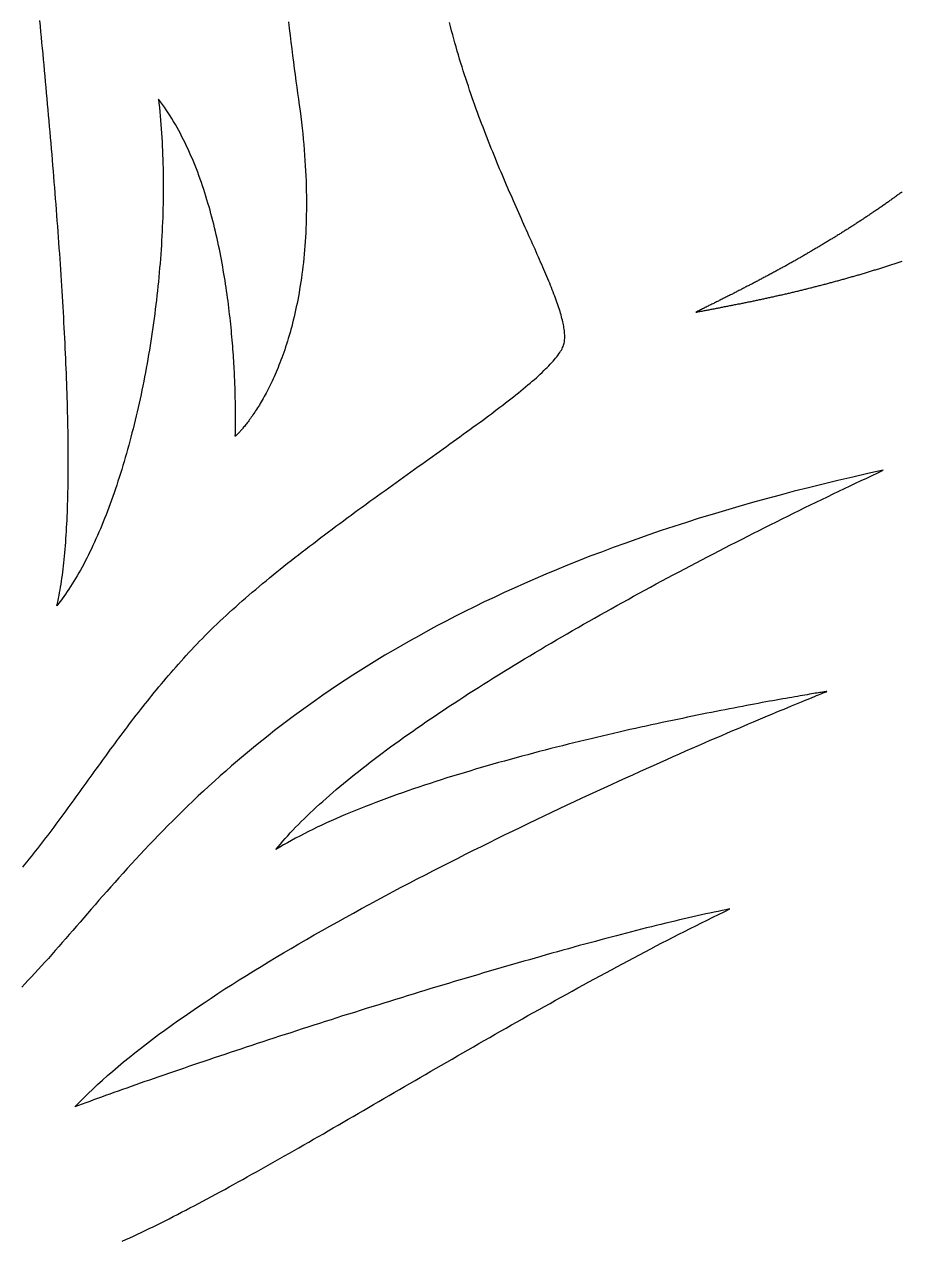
# Model space of a CAD drawing. Extents: x 5 to 105, y 2 to 136.
# Drawn here: x 29.66 to 37.65, y 107.98 to 119.05 of the extents above; entities that cross this region are included whole.
import ezdxf

# ---------------------------------------------------------------- set-up
doc = ezdxf.new("R2010")
doc.units = 0
doc.layers.get('0').update_dxf_attribs({"linetype": 'CONTINUOUS'})

msp = doc.modelspace()

# ---------------------------------------------------------------- linework, layer by layer
at = {"color": 7}
for points in [[(29.9608, 113.753, 0), (29.9661, 113.776, 0), (29.9712, 113.799, 0), (29.9762, 113.823, 0), (29.981, 113.847, 0), (29.9857, 113.872, 0), (29.9902, 113.897, 0), (29.9946, 113.922, 0), (29.9988, 113.949, 0), (30.0029, 113.975, 0), (30.0068, 114.002, 0), (30.0106, 114.03, 0), (30.0143, 114.058, 0), (30.0178, 114.087, 0), (30.0212, 114.116, 0), (30.0244, 114.145, 0), (30.0275, 114.175, 0), (30.0305, 114.205, 0), (30.0334, 114.236, 0), (30.0361, 114.268, 0), (30.0386, 114.299, 0), (30.0411, 114.331, 0), (30.0434, 114.364, 0), (30.0456, 114.397, 0), (30.0477, 114.43, 0), (30.0496, 114.464, 0), (30.0514, 114.498, 0), (30.0531, 114.533, 0), (30.0547, 114.568, 0), (30.0561, 114.603, 0), (30.0575, 114.639, 0), (30.0587, 114.675, 0), (30.0598, 114.712, 0), (30.0607, 114.749, 0), (30.0616, 114.786, 0), (30.0623, 114.824, 0), (30.063, 114.862, 0), (30.0635, 114.9, 0), (30.0639, 114.939, 0), (30.0642, 114.978, 0), (30.0644, 115.017, 0), (30.0645, 115.057, 0), (30.0645, 115.097, 0), (30.0643, 115.137, 0), (30.0641, 115.178, 0), (30.0638, 115.219, 0), (30.0633, 115.26, 0), (30.0628, 115.302, 0), (30.0622, 115.344, 0), (30.0614, 115.386, 0), (30.0606, 115.429, 0), (30.0597, 115.471, 0), (30.0587, 115.514, 0), (30.0576, 115.558, 0), (30.0564, 115.601, 0), (30.0551, 115.645, 0), (30.0537, 115.689, 0), (30.0522, 115.734, 0), (30.0506, 115.778, 0), (30.049, 115.823, 0), (30.0473, 115.868, 0), (30.0454, 115.914, 0), (30.0435, 115.959, 0), (30.0415, 116.005, 0), (30.0395, 116.051, 0), (30.0373, 116.097, 0), (30.0351, 116.144, 0), (30.0328, 116.191, 0), (30.0304, 116.237, 0), (30.028, 116.284, 0), (30.0255, 116.332, 0), (30.0229, 116.379, 0), (30.0202, 116.427, 0), (30.0174, 116.474, 0), (30.0146, 116.522, 0), (30.0118, 116.571, 0), (30.0088, 116.619, 0), (30.0058, 116.667, 0), (30.0027, 116.716, 0), (29.9996, 116.765, 0), (29.9964, 116.814, 0), (29.9931, 116.863, 0), (29.9898, 116.912, 0), (29.9864, 116.961, 0), (29.983, 117.01, 0), (29.9795, 117.06, 0), (29.9759, 117.11, 0), (29.9723, 117.159, 0), (29.9686, 117.209, 0), (29.9649, 117.259, 0), (29.9611, 117.309, 0), (29.9573, 117.359, 0), (29.9535, 117.41, 0), (29.9496, 117.46, 0), (29.9456, 117.51, 0), (29.9416, 117.561, 0), (29.9375, 117.611, 0), (29.9334, 117.662, 0), (29.9293, 117.712, 0), (29.9251, 117.763, 0), (29.9209, 117.814, 0), (29.9167, 117.864, 0), (29.9124, 117.915, 0), (29.9081, 117.966, 0), (29.9037, 118.017, 0), (29.8993, 118.068, 0), (29.8949, 118.119, 0), (29.8904, 118.17, 0), (29.8859, 118.22, 0), (29.8814, 118.271, 0), (29.8768, 118.322, 0), (29.8723, 118.373, 0), (29.8677, 118.424, 0), (29.863, 118.475, 0), (29.8584, 118.526, 0), (29.8537, 118.576, 0), (29.849, 118.627, 0), (29.8443, 118.678, 0), (29.8396, 118.729, 0), (29.8348, 118.779, 0), (29.8301, 118.83, 0), (29.8253, 118.88, 0), (29.8205, 118.931, 0), (29.8157, 118.981, 0), (29.8108, 119.032, 0), (29.806, 119.082, 0)], [(32.07, 119.072, 0), (32.0775, 119.009, 0), (32.085, 118.946, 0), (32.0925, 118.885, 0), (32.1, 118.824, 0), (32.1076, 118.764, 0), (32.1152, 118.705, 0), (32.1228, 118.646, 0), (32.1304, 118.589, 0), (32.138, 118.532, 0), (32.1457, 118.476, 0), (32.1534, 118.421, 0), (32.1612, 118.366, 0)], [(34.5807, 116.145, 0), (34.5825, 116.155, 0), (34.5839, 116.165, 0), (34.5849, 116.176, 0), (34.5856, 116.187, 0), (34.586, 116.198, 0), (34.586, 116.209, 0), (34.5856, 116.221, 0), (34.5849, 116.233, 0), (34.5839, 116.245, 0), (34.5826, 116.258, 0), (34.5809, 116.271, 0), (34.579, 116.284, 0), (34.5767, 116.298, 0), (34.5741, 116.312, 0), (34.5712, 116.326, 0), (34.568, 116.34, 0), (34.5645, 116.355, 0), (34.5607, 116.37, 0), (34.5567, 116.385, 0), (34.5523, 116.401, 0), (34.5477, 116.417, 0), (34.5428, 116.433, 0), (34.5377, 116.45, 0), (34.5323, 116.467, 0), (34.5266, 116.484, 0), (34.5207, 116.501, 0), (34.5145, 116.519, 0), (34.5081, 116.537, 0), (34.5015, 116.555, 0), (34.4946, 116.573, 0), (34.4875, 116.592, 0), (34.4801, 116.611, 0), (34.4726, 116.63, 0), (34.4648, 116.65, 0), (34.4568, 116.67, 0), (34.4487, 116.69, 0), (34.4403, 116.71, 0), (34.4317, 116.731, 0), (34.4229, 116.752, 0), (34.414, 116.773, 0), (34.4048, 116.795, 0), (34.3955, 116.816, 0), (34.386, 116.838, 0), (34.3763, 116.861, 0), (34.3665, 116.883, 0), (34.3565, 116.906, 0), (34.3464, 116.929, 0), (34.3361, 116.952, 0), (34.3256, 116.976, 0), (34.3151, 116.999, 0), (34.3043, 117.024, 0), (34.2935, 117.048, 0), (34.2825, 117.072, 0), (34.2714, 117.097, 0), (34.2602, 117.122, 0), (34.2489, 117.147, 0), (34.2374, 117.173, 0), (34.2259, 117.199, 0), (34.2143, 117.225, 0), (34.2025, 117.251, 0), (34.1907, 117.278, 0), (34.1788, 117.304, 0), (34.1668, 117.331, 0), (34.1547, 117.358, 0), (34.1426, 117.386, 0), (34.1304, 117.414, 0), (34.1181, 117.441, 0), (34.1058, 117.47, 0), (34.0934, 117.498, 0), (34.0809, 117.526, 0), (34.0685, 117.555, 0), (34.056, 117.584, 0), (34.0434, 117.614, 0), (34.0308, 117.643, 0), (34.0182, 117.673, 0), (34.0056, 117.703, 0), (33.9929, 117.733, 0), (33.9803, 117.763, 0), (33.9676, 117.794, 0), (33.9549, 117.825, 0), (33.9423, 117.856, 0), (33.9296, 117.887, 0), (33.917, 117.918, 0), (33.9043, 117.95, 0), (33.8917, 117.982, 0), (33.8791, 118.014, 0), (33.8666, 118.046, 0), (33.8541, 118.078, 0), (33.8416, 118.111, 0), (33.8291, 118.144, 0), (33.8168, 118.177, 0), (33.8044, 118.21, 0), (33.7921, 118.244, 0), (33.7799, 118.277, 0), (33.7678, 118.311, 0), (33.7557, 118.345, 0), (33.7437, 118.38, 0), (33.7317, 118.414, 0), (33.7199, 118.449, 0), (33.7082, 118.484, 0), (33.6965, 118.519, 0), (33.6849, 118.554, 0), (33.6735, 118.589, 0), (33.6621, 118.625, 0), (33.6509, 118.66, 0), (33.6398, 118.696, 0), (33.6288, 118.732, 0), (33.6179, 118.769, 0), (33.6072, 118.805, 0), (33.5966, 118.842, 0), (33.5861, 118.879, 0), (33.5758, 118.916, 0), (33.5656, 118.953, 0), (33.5556, 118.99, 0), (33.5458, 119.028, 0), (33.5361, 119.065, 0)], [(30.8863, 118.366, 0), (30.8905, 118.329, 0), (30.8945, 118.291, 0), (30.8983, 118.252, 0), (30.9019, 118.214, 0), (30.9053, 118.175, 0), (30.9084, 118.136, 0), (30.9113, 118.097, 0), (30.914, 118.058, 0), (30.9164, 118.019, 0), (30.9187, 117.979, 0), (30.9207, 117.94, 0), (30.9225, 117.9, 0), (30.9241, 117.86, 0), (30.9255, 117.82, 0), (30.9266, 117.78, 0), (30.9276, 117.739, 0), (30.9283, 117.699, 0), (30.9288, 117.658, 0), (30.9292, 117.617, 0), (30.9293, 117.576, 0), (30.9292, 117.536, 0), (30.9288, 117.495, 0), (30.9283, 117.453, 0), (30.9276, 117.412, 0), (30.9267, 117.371, 0), (30.9256, 117.329, 0), (30.9242, 117.288, 0), (30.9227, 117.247, 0), (30.921, 117.205, 0), (30.919, 117.163, 0), (30.9169, 117.122, 0), (30.9146, 117.08, 0), (30.9121, 117.038, 0), (30.9094, 116.996, 0), (30.9065, 116.955, 0), (30.9034, 116.913, 0), (30.9001, 116.871, 0), (30.8966, 116.829, 0), (30.893, 116.787, 0), (30.8891, 116.746, 0), (30.8851, 116.704, 0), (30.8809, 116.662, 0), (30.8765, 116.62, 0), (30.8719, 116.578, 0), (30.8671, 116.537, 0), (30.8622, 116.495, 0), (30.857, 116.453, 0), (30.8517, 116.412, 0), (30.8463, 116.37, 0), (30.8406, 116.329, 0), (30.8348, 116.287, 0), (30.8287, 116.246, 0), (30.8226, 116.205, 0), (30.8162, 116.163, 0), (30.8097, 116.122, 0), (30.803, 116.081, 0), (30.7961, 116.04, 0), (30.7891, 116, 0), (30.7819, 115.959, 0), (30.7745, 115.918, 0), (30.767, 115.878, 0), (30.7593, 115.837, 0), (30.7515, 115.797, 0), (30.7434, 115.757, 0), (30.7353, 115.717, 0), (30.7269, 115.677, 0), (30.7184, 115.638, 0), (30.7098, 115.598, 0), (30.701, 115.559, 0), (30.692, 115.52, 0), (30.6829, 115.481, 0), (30.6736, 115.442, 0), (30.6642, 115.404, 0), (30.6547, 115.365, 0), (30.6449, 115.327, 0), (30.6351, 115.289, 0), (30.6251, 115.251, 0), (30.6149, 115.214, 0), (30.6046, 115.176, 0), (30.5941, 115.139, 0), (30.5836, 115.102, 0), (30.5728, 115.066, 0), (30.562, 115.029, 0), (30.5509, 114.993, 0), (30.5398, 114.957, 0), (30.5285, 114.922, 0), (30.5171, 114.886, 0), (30.5055, 114.851, 0), (30.4938, 114.816, 0), (30.482, 114.782, 0), (30.47, 114.747, 0), (30.458, 114.714, 0), (30.4457, 114.68, 0), (30.4334, 114.646, 0), (30.4209, 114.613, 0), (30.4083, 114.581, 0), (30.3956, 114.548, 0), (30.3827, 114.516, 0), (30.3698, 114.484, 0), (30.3567, 114.453, 0), (30.3434, 114.422, 0), (30.3301, 114.391, 0), (30.3166, 114.361, 0), (30.3031, 114.331, 0), (30.2894, 114.301, 0), (30.2756, 114.272, 0), (30.2616, 114.243, 0), (30.2476, 114.215, 0), (30.2335, 114.187, 0), (30.2192, 114.159, 0), (30.2048, 114.132, 0), (30.1904, 114.105, 0), (30.1758, 114.078, 0), (30.1611, 114.052, 0), (30.1463, 114.026, 0), (30.1314, 114.001, 0), (30.1164, 113.976, 0), (30.1013, 113.952, 0), (30.086, 113.928, 0), (30.0707, 113.905, 0), (30.0553, 113.882, 0), (30.0398, 113.859, 0), (30.0242, 113.837, 0), (30.0085, 113.815, 0), (29.9927, 113.794, 0), (29.9768, 113.773, 0), (29.9608, 113.753, 0)], [(31.5854, 115.296, 0), (31.5854, 115.296, 0), (31.5855, 115.297, 0), (31.5855, 115.299, 0), (31.5856, 115.302, 0), (31.5857, 115.305, 0), (31.5859, 115.309, 0), (31.586, 115.314, 0), (31.5862, 115.319, 0), (31.5863, 115.326, 0), (31.5865, 115.332, 0), (31.5866, 115.34, 0), (31.5868, 115.348, 0), (31.587, 115.357, 0), (31.5871, 115.366, 0), (31.5873, 115.377, 0), (31.5874, 115.387, 0), (31.5876, 115.399, 0), (31.5877, 115.411, 0), (31.5878, 115.423, 0), (31.5878, 115.437, 0), (31.5879, 115.45, 0), (31.5879, 115.465, 0), (31.5879, 115.48, 0), (31.5878, 115.495, 0), (31.5878, 115.511, 0), (31.5876, 115.528, 0), (31.5875, 115.545, 0), (31.5873, 115.562, 0), (31.587, 115.58, 0), (31.5867, 115.599, 0), (31.5864, 115.618, 0), (31.5859, 115.638, 0), (31.5855, 115.658, 0), (31.5849, 115.678, 0), (31.5843, 115.699, 0), (31.5837, 115.721, 0), (31.583, 115.743, 0), (31.5822, 115.765, 0), (31.5813, 115.788, 0), (31.5803, 115.811, 0), (31.5793, 115.834, 0), (31.5782, 115.858, 0), (31.577, 115.883, 0), (31.5757, 115.907, 0), (31.5743, 115.932, 0), (31.5728, 115.958, 0), (31.5713, 115.984, 0), (31.5696, 116.01, 0), (31.5678, 116.036, 0), (31.5659, 116.063, 0), (31.5639, 116.09, 0), (31.5618, 116.117, 0), (31.5596, 116.145, 0), (31.5573, 116.173, 0), (31.5548, 116.201, 0), (31.5523, 116.229, 0), (31.5496, 116.258, 0), (31.5468, 116.287, 0), (31.5438, 116.316, 0), (31.5407, 116.346, 0), (31.5375, 116.376, 0), (31.5341, 116.405, 0), (31.5306, 116.436, 0), (31.527, 116.466, 0), (31.5232, 116.496, 0), (31.5193, 116.527, 0), (31.5152, 116.558, 0), (31.5109, 116.589, 0), (31.5065, 116.62, 0), (31.502, 116.651, 0), (31.4972, 116.682, 0), (31.4923, 116.714, 0), (31.4873, 116.745, 0), (31.482, 116.777, 0), (31.4766, 116.809, 0), (31.471, 116.841, 0), (31.4653, 116.873, 0), (31.4593, 116.905, 0), (31.4532, 116.937, 0), (31.4469, 116.969, 0), (31.4404, 117.001, 0), (31.4336, 117.033, 0), (31.4267, 117.066, 0), (31.4196, 117.098, 0), (31.4123, 117.13, 0), (31.4048, 117.162, 0), (31.3971, 117.195, 0), (31.3892, 117.227, 0), (31.381, 117.259, 0), (31.3727, 117.291, 0), (31.3641, 117.323, 0), (31.3553, 117.355, 0), (31.3463, 117.387, 0), (31.337, 117.419, 0), (31.3275, 117.451, 0), (31.3178, 117.482, 0), (31.3079, 117.514, 0), (31.2977, 117.545, 0), (31.2873, 117.577, 0), (31.2766, 117.608, 0), (31.2657, 117.639, 0), (31.2545, 117.67, 0), (31.2431, 117.701, 0), (31.2314, 117.731, 0), (31.2195, 117.762, 0), (31.2073, 117.792, 0), (31.1948, 117.822, 0), (31.1821, 117.852, 0), (31.1691, 117.881, 0), (31.1559, 117.91, 0), (31.1423, 117.94, 0), (31.1285, 117.968, 0), (31.1144, 117.997, 0), (31.1001, 118.025, 0), (31.0854, 118.054, 0), (31.0705, 118.081, 0), (31.0552, 118.109, 0), (31.0397, 118.136, 0), (31.0239, 118.163, 0), (31.0077, 118.19, 0), (30.9913, 118.216, 0), (30.9746, 118.242, 0), (30.9575, 118.268, 0), (30.9402, 118.293, 0), (30.9225, 118.318, 0), (30.9046, 118.342, 0), (30.8863, 118.366, 0)], [(32.1612, 118.366, 0), (32.1687, 118.313, 0), (32.1758, 118.26, 0), (32.1825, 118.208, 0), (32.1887, 118.156, 0), (32.1944, 118.104, 0), (32.1998, 118.054, 0), (32.2047, 118.003, 0), (32.2092, 117.954, 0), (32.2133, 117.905, 0), (32.217, 117.856, 0), (32.2203, 117.808, 0), (32.2232, 117.76, 0), (32.2257, 117.713, 0), (32.2279, 117.667, 0), (32.2297, 117.621, 0), (32.2311, 117.575, 0), (32.2321, 117.53, 0), (32.2328, 117.486, 0), (32.2332, 117.442, 0), (32.2332, 117.399, 0), (32.2329, 117.356, 0), (32.2322, 117.313, 0), (32.2312, 117.272, 0), (32.23, 117.23, 0), (32.2284, 117.189, 0), (32.2265, 117.149, 0), (32.2243, 117.109, 0), (32.2218, 117.07, 0), (32.219, 117.031, 0), (32.216, 116.993, 0), (32.2127, 116.955, 0), (32.2091, 116.917, 0), (32.2053, 116.88, 0), (32.2012, 116.844, 0), (32.1968, 116.808, 0), (32.1923, 116.772, 0), (32.1875, 116.737, 0), (32.1824, 116.703, 0), (32.1772, 116.669, 0), (32.1717, 116.635, 0), (32.166, 116.602, 0), (32.1601, 116.57, 0), (32.1541, 116.537, 0), (32.1478, 116.506, 0), (32.1414, 116.475, 0), (32.1347, 116.444, 0), (32.1279, 116.413, 0), (32.121, 116.384, 0), (32.1138, 116.354, 0), (32.1066, 116.325, 0), (32.0992, 116.297, 0), (32.0916, 116.269, 0), (32.0839, 116.241, 0), (32.0761, 116.214, 0), (32.0681, 116.187, 0), (32.0601, 116.161, 0), (32.0519, 116.135, 0), (32.0437, 116.11, 0), (32.0353, 116.085, 0), (32.0269, 116.06, 0), (32.0183, 116.036, 0), (32.0097, 116.012, 0), (32.001, 115.989, 0), (31.9923, 115.966, 0), (31.9835, 115.944, 0), (31.9746, 115.922, 0), (31.9657, 115.9, 0), (31.9568, 115.879, 0), (31.9478, 115.858, 0), (31.9388, 115.838, 0), (31.9298, 115.818, 0), (31.9208, 115.799, 0), (31.9118, 115.78, 0), (31.9027, 115.761, 0), (31.8937, 115.743, 0), (31.8846, 115.725, 0), (31.8756, 115.707, 0), (31.8666, 115.69, 0), (31.8577, 115.673, 0), (31.8488, 115.657, 0), (31.8399, 115.641, 0), (31.8311, 115.626, 0), (31.8223, 115.61, 0), (31.8136, 115.596, 0), (31.8049, 115.581, 0), (31.7964, 115.567, 0), (31.7879, 115.554, 0), (31.7795, 115.54, 0), (31.7711, 115.528, 0), (31.7629, 115.515, 0), (31.7548, 115.503, 0), (31.7468, 115.491, 0), (31.7389, 115.48, 0), (31.7312, 115.469, 0), (31.7235, 115.458, 0), (31.716, 115.448, 0), (31.7087, 115.438, 0), (31.7015, 115.428, 0), (31.6944, 115.419, 0), (31.6875, 115.41, 0), (31.6808, 115.402, 0), (31.6743, 115.393, 0), (31.6679, 115.385, 0), (31.6617, 115.378, 0), (31.6557, 115.371, 0), (31.65, 115.364, 0), (31.6444, 115.357, 0), (31.639, 115.351, 0), (31.6339, 115.346, 0), (31.6289, 115.34, 0), (31.6242, 115.335, 0), (31.6198, 115.33, 0), (31.6155, 115.326, 0), (31.6116, 115.321, 0), (31.6078, 115.318, 0), (31.6044, 115.314, 0), (31.6012, 115.311, 0), (31.5983, 115.308, 0), (31.5956, 115.305, 0), (31.5933, 115.303, 0), (31.5912, 115.301, 0), (31.5895, 115.299, 0), (31.588, 115.298, 0), (31.5869, 115.297, 0), (31.5861, 115.296, 0), (31.5856, 115.296, 0), (31.5854, 115.296, 0)], [(37.66, 117.524, 0), (37.6525, 117.518, 0), (37.6451, 117.513, 0), (37.6377, 117.507, 0), (37.6302, 117.502, 0), (37.6228, 117.497, 0), (37.6153, 117.491, 0), (37.6078, 117.486, 0), (37.6004, 117.48, 0), (37.5929, 117.475, 0), (37.5854, 117.469, 0), (37.5779, 117.464, 0), (37.5704, 117.459, 0), (37.5629, 117.453, 0), (37.5553, 117.448, 0), (37.5478, 117.443, 0), (37.5403, 117.437, 0), (37.5327, 117.432, 0), (37.5252, 117.427, 0), (37.5176, 117.421, 0), (37.5101, 117.416, 0), (37.5025, 117.411, 0), (37.4949, 117.405, 0), (37.4873, 117.4, 0), (37.4798, 117.395, 0), (37.4722, 117.389, 0), (37.4646, 117.384, 0), (37.4569, 117.379, 0), (37.4493, 117.374, 0), (37.4417, 117.368, 0), (37.4341, 117.363, 0), (37.4264, 117.358, 0), (37.4188, 117.353, 0), (37.4111, 117.348, 0), (37.4035, 117.342, 0), (37.3958, 117.337, 0), (37.3881, 117.332, 0), (37.3805, 117.327, 0), (37.3728, 117.322, 0), (37.3651, 117.316, 0), (37.3574, 117.311, 0), (37.3497, 117.306, 0), (37.342, 117.301, 0), (37.3342, 117.296, 0), (37.3265, 117.291, 0), (37.3188, 117.285, 0), (37.311, 117.28, 0), (37.3033, 117.275, 0), (37.2955, 117.27, 0), (37.2878, 117.265, 0), (37.28, 117.26, 0), (37.2722, 117.255, 0), (37.2645, 117.25, 0), (37.2567, 117.245, 0), (37.2489, 117.24, 0), (37.2411, 117.234, 0), (37.2333, 117.229, 0), (37.2255, 117.224, 0), (37.2177, 117.219, 0), (37.2098, 117.214, 0), (37.202, 117.209, 0), (37.1942, 117.204, 0), (37.1863, 117.199, 0), (37.1785, 117.194, 0), (37.1706, 117.189, 0), (37.1627, 117.184, 0), (37.1549, 117.179, 0), (37.147, 117.174, 0), (37.1391, 117.169, 0), (37.1312, 117.164, 0), (37.1233, 117.159, 0), (37.1154, 117.154, 0), (37.1075, 117.149, 0), (37.0996, 117.144, 0), (37.0916, 117.14, 0), (37.0837, 117.135, 0), (37.0758, 117.13, 0), (37.0678, 117.125, 0), (37.0599, 117.12, 0), (37.0519, 117.115, 0), (37.044, 117.11, 0), (37.036, 117.105, 0), (37.028, 117.1, 0), (37.02, 117.095, 0), (37.0121, 117.091, 0), (37.0041, 117.086, 0), (36.9961, 117.081, 0), (36.9881, 117.076, 0), (36.98, 117.071, 0), (36.972, 117.066, 0), (36.964, 117.061, 0), (36.956, 117.057, 0), (36.9479, 117.052, 0), (36.9399, 117.047, 0), (36.9318, 117.042, 0), (36.9238, 117.037, 0), (36.9157, 117.033, 0), (36.9076, 117.028, 0), (36.8996, 117.023, 0), (36.8915, 117.018, 0), (36.8834, 117.013, 0), (36.8753, 117.009, 0), (36.8672, 117.004, 0), (36.8591, 116.999, 0), (36.851, 116.994, 0), (36.8429, 116.99, 0)], [(36.8429, 116.99, 0), (36.8348, 116.985, 0), (36.8267, 116.98, 0), (36.8186, 116.975, 0), (36.8105, 116.97, 0), (36.8024, 116.966, 0), (36.7943, 116.961, 0), (36.7861, 116.956, 0), (36.778, 116.951, 0), (36.7699, 116.947, 0), (36.7617, 116.942, 0), (36.7536, 116.937, 0), (36.7454, 116.932, 0), (36.7373, 116.928, 0), (36.7291, 116.923, 0), (36.7209, 116.918, 0), (36.7128, 116.914, 0), (36.7046, 116.909, 0), (36.6964, 116.904, 0), (36.6882, 116.9, 0), (36.68, 116.895, 0), (36.6718, 116.89, 0), (36.6636, 116.886, 0), (36.6554, 116.881, 0), (36.6472, 116.876, 0), (36.6389, 116.872, 0), (36.6307, 116.867, 0), (36.6225, 116.863, 0), (36.6142, 116.858, 0), (36.606, 116.853, 0), (36.5977, 116.849, 0), (36.5895, 116.844, 0), (36.5812, 116.84, 0), (36.573, 116.835, 0), (36.5647, 116.831, 0), (36.5564, 116.826, 0), (36.5481, 116.821, 0), (36.5398, 116.817, 0), (36.5316, 116.812, 0), (36.5233, 116.808, 0), (36.515, 116.803, 0), (36.5067, 116.799, 0), (36.4984, 116.794, 0), (36.49, 116.79, 0), (36.4817, 116.785, 0), (36.4734, 116.781, 0), (36.4651, 116.776, 0), (36.4567, 116.772, 0), (36.4484, 116.767, 0), (36.4401, 116.763, 0), (36.4317, 116.758, 0), (36.4234, 116.754, 0), (36.415, 116.75, 0), (36.4067, 116.745, 0), (36.3983, 116.741, 0), (36.39, 116.736, 0), (36.3816, 116.732, 0), (36.3732, 116.727, 0), (36.3648, 116.723, 0), (36.3565, 116.719, 0), (36.3481, 116.714, 0), (36.3397, 116.71, 0), (36.3313, 116.705, 0), (36.3229, 116.701, 0), (36.3145, 116.697, 0), (36.3061, 116.692, 0), (36.2977, 116.688, 0), (36.2893, 116.683, 0), (36.2809, 116.679, 0), (36.2725, 116.675, 0), (36.264, 116.67, 0), (36.2556, 116.666, 0), (36.2472, 116.662, 0), (36.2388, 116.657, 0), (36.2303, 116.653, 0), (36.2219, 116.649, 0), (36.2135, 116.644, 0), (36.205, 116.64, 0), (36.1966, 116.636, 0), (36.1881, 116.631, 0), (36.1797, 116.627, 0), (36.1712, 116.623, 0), (36.1628, 116.618, 0), (36.1543, 116.614, 0), (36.1458, 116.61, 0), (36.1374, 116.605, 0), (36.1289, 116.601, 0), (36.1204, 116.597, 0), (36.112, 116.592, 0), (36.1035, 116.588, 0), (36.095, 116.584, 0), (36.0865, 116.579, 0), (36.078, 116.575, 0), (36.0695, 116.571, 0), (36.0611, 116.567, 0), (36.0526, 116.562, 0), (36.0441, 116.558, 0), (36.0356, 116.554, 0), (36.0271, 116.55, 0), (36.0186, 116.545, 0), (36.0101, 116.541, 0), (36.0016, 116.537, 0), (35.9931, 116.532, 0), (35.9846, 116.528, 0), (35.976, 116.524, 0), (35.9675, 116.52, 0), (35.959, 116.515, 0), (35.9505, 116.511, 0), (35.942, 116.507, 0), (35.9335, 116.503, 0), (35.9249, 116.498, 0), (35.9164, 116.494, 0), (35.9079, 116.49, 0), (35.8994, 116.486, 0), (35.8908, 116.481, 0), (35.8823, 116.477, 0), (35.8738, 116.473, 0), (35.8652, 116.469, 0), (35.8567, 116.464, 0), (35.8482, 116.46, 0), (35.8396, 116.456, 0), (35.8311, 116.452, 0), (35.8226, 116.448, 0), (35.814, 116.443, 0), (35.8055, 116.439, 0), (35.7969, 116.435, 0), (35.7884, 116.431, 0), (35.7799, 116.426, 0)], [(36.9688, 116.686, 0), (36.9781, 116.688, 0), (36.9875, 116.691, 0), (36.9968, 116.693, 0), (37.0061, 116.696, 0), (37.0155, 116.698, 0), (37.0248, 116.7, 0), (37.0342, 116.703, 0), (37.0435, 116.705, 0), (37.0528, 116.708, 0), (37.0622, 116.711, 0), (37.0715, 116.713, 0), (37.0808, 116.716, 0), (37.0902, 116.718, 0), (37.0995, 116.721, 0), (37.1089, 116.723, 0), (37.1182, 116.726, 0), (37.1275, 116.728, 0), (37.1369, 116.731, 0), (37.1462, 116.734, 0), (37.1556, 116.736, 0), (37.1649, 116.739, 0), (37.1742, 116.742, 0), (37.1836, 116.744, 0), (37.1929, 116.747, 0), (37.2022, 116.75, 0), (37.2116, 116.752, 0), (37.2209, 116.755, 0), (37.2302, 116.758, 0), (37.2396, 116.76, 0), (37.2489, 116.763, 0), (37.2582, 116.766, 0), (37.2676, 116.768, 0), (37.2769, 116.771, 0), (37.2862, 116.774, 0), (37.2956, 116.777, 0), (37.3049, 116.779, 0), (37.3142, 116.782, 0), (37.3235, 116.785, 0), (37.3329, 116.788, 0), (37.3422, 116.791, 0), (37.3515, 116.793, 0), (37.3609, 116.796, 0), (37.3702, 116.799, 0), (37.3795, 116.802, 0), (37.3888, 116.805, 0), (37.3981, 116.808, 0), (37.4075, 116.811, 0), (37.4168, 116.813, 0), (37.4261, 116.816, 0), (37.4354, 116.819, 0), (37.4447, 116.822, 0), (37.454, 116.825, 0), (37.4633, 116.828, 0), (37.4727, 116.831, 0), (37.482, 116.834, 0), (37.4913, 116.837, 0), (37.5006, 116.84, 0), (37.5099, 116.843, 0), (37.5192, 116.846, 0), (37.5285, 116.849, 0), (37.5378, 116.852, 0), (37.5471, 116.855, 0), (37.5564, 116.858, 0), (37.5657, 116.861, 0), (37.575, 116.864, 0), (37.5843, 116.867, 0), (37.5936, 116.87, 0), (37.6028, 116.873, 0), (37.6121, 116.876, 0), (37.6214, 116.879, 0), (37.6307, 116.882, 0), (37.64, 116.886, 0), (37.6493, 116.889, 0), (37.6585, 116.892, 0)], [(35.7799, 116.426, 0), (35.7892, 116.428, 0), (35.7986, 116.43, 0), (35.8079, 116.432, 0), (35.8173, 116.433, 0), (35.8266, 116.435, 0), (35.836, 116.437, 0), (35.8453, 116.439, 0), (35.8547, 116.441, 0), (35.864, 116.442, 0), (35.8734, 116.444, 0), (35.8828, 116.446, 0), (35.8921, 116.448, 0), (35.9015, 116.449, 0), (35.9108, 116.451, 0), (35.9202, 116.453, 0), (35.9296, 116.455, 0), (35.9389, 116.457, 0), (35.9483, 116.458, 0), (35.9577, 116.46, 0), (35.967, 116.462, 0), (35.9764, 116.464, 0), (35.9858, 116.466, 0), (35.9951, 116.467, 0), (36.0045, 116.469, 0), (36.0139, 116.471, 0), (36.0232, 116.473, 0), (36.0326, 116.475, 0), (36.042, 116.477, 0), (36.0514, 116.478, 0), (36.0607, 116.48, 0), (36.0701, 116.482, 0), (36.0795, 116.484, 0), (36.0888, 116.486, 0), (36.0982, 116.488, 0), (36.1076, 116.489, 0), (36.117, 116.491, 0), (36.1263, 116.493, 0), (36.1357, 116.495, 0), (36.1451, 116.497, 0), (36.1545, 116.499, 0), (36.1638, 116.501, 0), (36.1732, 116.503, 0), (36.1826, 116.504, 0), (36.192, 116.506, 0), (36.2013, 116.508, 0), (36.2107, 116.51, 0), (36.2201, 116.512, 0), (36.2295, 116.514, 0), (36.2388, 116.516, 0), (36.2482, 116.518, 0), (36.2576, 116.52, 0), (36.267, 116.522, 0), (36.2763, 116.523, 0), (36.2857, 116.525, 0), (36.2951, 116.527, 0), (36.3045, 116.529, 0), (36.3138, 116.531, 0), (36.3232, 116.533, 0), (36.3326, 116.535, 0), (36.342, 116.537, 0), (36.3513, 116.539, 0), (36.3607, 116.541, 0), (36.3701, 116.543, 0), (36.3795, 116.545, 0), (36.3888, 116.547, 0), (36.3982, 116.549, 0), (36.4076, 116.551, 0), (36.4169, 116.553, 0), (36.4263, 116.555, 0), (36.4357, 116.557, 0), (36.4451, 116.559, 0), (36.4544, 116.561, 0), (36.4638, 116.563, 0), (36.4732, 116.565, 0), (36.4825, 116.567, 0), (36.4919, 116.569, 0), (36.5013, 116.572, 0), (36.5107, 116.574, 0), (36.52, 116.576, 0), (36.5294, 116.578, 0), (36.5388, 116.58, 0), (36.5481, 116.582, 0), (36.5575, 116.584, 0), (36.5669, 116.586, 0), (36.5762, 116.588, 0), (36.5856, 116.59, 0), (36.595, 116.593, 0), (36.6043, 116.595, 0), (36.6137, 116.597, 0), (36.623, 116.599, 0), (36.6324, 116.601, 0), (36.6418, 116.603, 0), (36.6511, 116.606, 0), (36.6605, 116.608, 0), (36.6698, 116.61, 0), (36.6792, 116.612, 0), (36.6886, 116.615, 0), (36.6979, 116.617, 0), (36.7073, 116.619, 0), (36.7166, 116.621, 0), (36.726, 116.624, 0), (36.7353, 116.626, 0), (36.7447, 116.628, 0), (36.754, 116.63, 0), (36.7634, 116.633, 0), (36.7727, 116.635, 0), (36.7821, 116.637, 0), (36.7914, 116.64, 0), (36.8008, 116.642, 0), (36.8101, 116.644, 0), (36.8195, 116.647, 0), (36.8288, 116.649, 0), (36.8381, 116.651, 0), (36.8475, 116.654, 0), (36.8568, 116.656, 0), (36.8662, 116.659, 0), (36.8755, 116.661, 0), (36.8848, 116.663, 0), (36.8942, 116.666, 0), (36.9035, 116.668, 0), (36.9128, 116.671, 0), (36.9222, 116.673, 0), (36.9315, 116.676, 0), (36.9408, 116.678, 0), (36.9501, 116.681, 0), (36.9595, 116.683, 0), (36.9688, 116.686, 0)], [(31.2357, 113.404, 0), (31.2605, 113.429, 0), (31.2858, 113.455, 0), (31.3115, 113.481, 0), (31.3376, 113.508, 0), (31.364, 113.534, 0), (31.3909, 113.56, 0), (31.4182, 113.586, 0), (31.4458, 113.612, 0), (31.4738, 113.638, 0), (31.5021, 113.665, 0), (31.5308, 113.691, 0), (31.5598, 113.717, 0), (31.5892, 113.744, 0), (31.6188, 113.77, 0), (31.6488, 113.796, 0), (31.679, 113.823, 0), (31.7095, 113.849, 0), (31.7403, 113.875, 0), (31.7714, 113.902, 0), (31.8027, 113.928, 0), (31.8343, 113.954, 0), (31.8661, 113.981, 0), (31.8981, 114.007, 0), (31.9303, 114.033, 0), (31.9628, 114.06, 0), (31.9954, 114.086, 0), (32.0282, 114.112, 0), (32.0612, 114.139, 0), (32.0944, 114.165, 0), (32.1277, 114.191, 0), (32.1612, 114.217, 0), (32.1948, 114.243, 0), (32.2285, 114.269, 0), (32.2624, 114.295, 0), (32.2963, 114.321, 0), (32.3304, 114.347, 0), (32.3645, 114.373, 0), (32.3988, 114.399, 0), (32.4331, 114.425, 0), (32.4674, 114.451, 0), (32.5018, 114.476, 0), (32.5363, 114.502, 0), (32.5707, 114.527, 0), (32.6052, 114.553, 0), (32.6397, 114.578, 0), (32.6742, 114.604, 0), (32.7087, 114.629, 0), (32.7432, 114.654, 0), (32.7777, 114.679, 0), (32.8121, 114.704, 0), (32.8465, 114.729, 0), (32.8808, 114.754, 0), (32.915, 114.778, 0), (32.9492, 114.803, 0), (32.9833, 114.828, 0), (33.0172, 114.852, 0), (33.0511, 114.876, 0), (33.0849, 114.9, 0), (33.1185, 114.925, 0), (33.152, 114.948, 0), (33.1854, 114.972, 0), (33.2186, 114.996, 0), (33.2516, 115.02, 0), (33.2845, 115.043, 0), (33.3172, 115.066, 0), (33.3497, 115.09, 0), (33.382, 115.113, 0), (33.4141, 115.136, 0), (33.4459, 115.159, 0), (33.4775, 115.181, 0), (33.5089, 115.204, 0), (33.5401, 115.226, 0), (33.5709, 115.248, 0), (33.6015, 115.27, 0), (33.6318, 115.292, 0), (33.6619, 115.314, 0), (33.6916, 115.336, 0), (33.721, 115.357, 0), (33.7501, 115.378, 0), (33.7789, 115.399, 0), (33.8073, 115.42, 0), (33.8354, 115.441, 0), (33.8631, 115.462, 0), (33.8905, 115.482, 0), (33.9174, 115.502, 0), (33.944, 115.522, 0), (33.9702, 115.542, 0), (33.996, 115.561, 0), (34.0214, 115.581, 0), (34.0463, 115.6, 0), (34.0708, 115.619, 0), (34.0949, 115.638, 0), (34.1185, 115.656, 0), (34.1416, 115.675, 0), (34.1643, 115.693, 0), (34.1865, 115.711, 0), (34.2082, 115.729, 0), (34.2294, 115.746, 0), (34.25, 115.764, 0), (34.2702, 115.781, 0), (34.2898, 115.797, 0), (34.3089, 115.814, 0), (34.3274, 115.83, 0), (34.3453, 115.847, 0), (34.3627, 115.862, 0), (34.3795, 115.878, 0), (34.3957, 115.894, 0), (34.4113, 115.909, 0), (34.4263, 115.924, 0), (34.4407, 115.938, 0), (34.4545, 115.953, 0), (34.4676, 115.967, 0), (34.48, 115.981, 0), (34.4918, 115.994, 0), (34.5029, 116.007, 0), (34.5134, 116.021, 0), (34.5232, 116.033, 0), (34.5322, 116.046, 0), (34.5406, 116.058, 0), (34.5482, 116.07, 0), (34.5551, 116.082, 0), (34.5613, 116.093, 0), (34.5667, 116.104, 0), (34.5714, 116.115, 0), (34.5753, 116.125, 0), (34.5784, 116.135, 0), (34.5807, 116.145, 0)], [(37.487, 114.987, 0), (37.3474, 114.956, 0), (37.2096, 114.925, 0), (37.0736, 114.893, 0), (36.9395, 114.861, 0), (36.8071, 114.828, 0), (36.6765, 114.795, 0), (36.5476, 114.761, 0), (36.4205, 114.727, 0), (36.2951, 114.692, 0), (36.1715, 114.657, 0), (36.0495, 114.621, 0), (35.9292, 114.585, 0), (35.8105, 114.549, 0), (35.6936, 114.512, 0), (35.5782, 114.474, 0), (35.4645, 114.437, 0), (35.3523, 114.399, 0), (35.2418, 114.36, 0), (35.1328, 114.321, 0), (35.0254, 114.282, 0), (34.9195, 114.242, 0), (34.8151, 114.203, 0), (34.7123, 114.162, 0), (34.6109, 114.122, 0), (34.511, 114.081, 0), (34.4126, 114.04, 0), (34.3157, 113.998, 0), (34.2201, 113.956, 0), (34.126, 113.914, 0), (34.0333, 113.872, 0), (33.942, 113.829, 0), (33.852, 113.787, 0), (33.7634, 113.743, 0), (33.6761, 113.7, 0), (33.5902, 113.657, 0), (33.5055, 113.613, 0), (33.4222, 113.569, 0), (33.3401, 113.525, 0), (33.2593, 113.48, 0), (33.1798, 113.436, 0), (33.1015, 113.391, 0), (33.0244, 113.346, 0), (32.9485, 113.301, 0), (32.8738, 113.256, 0), (32.8002, 113.211, 0), (32.7278, 113.166, 0), (32.6566, 113.12, 0), (32.5864, 113.075, 0), (32.5174, 113.029, 0), (32.4495, 112.983, 0), (32.3826, 112.937, 0), (32.3169, 112.891, 0), (32.2521, 112.845, 0), (32.1884, 112.799, 0), (32.1257, 112.753, 0), (32.064, 112.707, 0), (32.0033, 112.661, 0), (31.9436, 112.615, 0), (31.8848, 112.569, 0), (31.8269, 112.523, 0), (31.77, 112.477, 0), (31.714, 112.431, 0), (31.6589, 112.385, 0), (31.6047, 112.339, 0), (31.5513, 112.293, 0), (31.4987, 112.247, 0), (31.447, 112.202, 0), (31.3961, 112.156, 0), (31.3461, 112.11, 0), (31.2967, 112.065, 0), (31.2482, 112.02, 0), (31.2004, 111.974, 0), (31.1534, 111.929, 0), (31.1071, 111.884, 0), (31.0615, 111.84, 0), (31.0165, 111.795, 0), (30.9723, 111.75, 0), (30.9287, 111.706, 0), (30.8858, 111.662, 0), (30.8435, 111.618, 0), (30.8018, 111.575, 0), (30.7607, 111.531, 0), (30.7202, 111.488, 0), (30.6803, 111.445, 0), (30.6409, 111.402, 0), (30.602, 111.359, 0), (30.5637, 111.317, 0), (30.5259, 111.275, 0), (30.4886, 111.233, 0), (30.4517, 111.192, 0), (30.4153, 111.151, 0), (30.3794, 111.11, 0), (30.3439, 111.07, 0), (30.3088, 111.029, 0), (30.2741, 110.99, 0), (30.2398, 110.95, 0), (30.2058, 110.911, 0), (30.1722, 110.872, 0), (30.139, 110.834, 0), (30.106, 110.796, 0), (30.0734, 110.758, 0), (30.0411, 110.721, 0), (30.009, 110.684, 0), (29.9772, 110.648, 0), (29.9457, 110.612, 0), (29.9143, 110.576, 0), (29.8832, 110.541, 0), (29.8523, 110.507, 0), (29.8216, 110.473, 0), (29.791, 110.439, 0), (29.7606, 110.406, 0), (29.7303, 110.373, 0), (29.7002, 110.341, 0), (29.6702, 110.309, 0), (29.6402, 110.278, 0)], [(31.9555, 111.532, 0), (31.9757, 111.557, 0), (31.9966, 111.582, 0), (32.0181, 111.607, 0), (32.0402, 111.632, 0), (32.063, 111.658, 0), (32.0863, 111.683, 0), (32.1103, 111.709, 0), (32.1348, 111.735, 0), (32.16, 111.761, 0), (32.1857, 111.787, 0), (32.212, 111.813, 0), (32.2389, 111.839, 0), (32.2663, 111.865, 0), (32.2944, 111.892, 0), (32.3229, 111.918, 0), (32.352, 111.945, 0), (32.3817, 111.971, 0), (32.4119, 111.998, 0), (32.4426, 112.025, 0), (32.4738, 112.052, 0), (32.5055, 112.079, 0), (32.5378, 112.107, 0), (32.5706, 112.134, 0), (32.6038, 112.161, 0), (32.6375, 112.189, 0), (32.6718, 112.216, 0), (32.7065, 112.244, 0), (32.7416, 112.271, 0), (32.7773, 112.299, 0), (32.8134, 112.327, 0), (32.8499, 112.355, 0), (32.8869, 112.383, 0), (32.9243, 112.411, 0), (32.9622, 112.439, 0), (33.0005, 112.467, 0), (33.0392, 112.495, 0), (33.0783, 112.523, 0), (33.1178, 112.552, 0), (33.1577, 112.58, 0), (33.1981, 112.608, 0), (33.2388, 112.637, 0), (33.2798, 112.665, 0), (33.3213, 112.694, 0), (33.3631, 112.722, 0), (33.4053, 112.751, 0), (33.4479, 112.779, 0), (33.4907, 112.808, 0), (33.534, 112.837, 0), (33.5776, 112.865, 0), (33.6215, 112.894, 0), (33.6657, 112.923, 0), (33.7102, 112.952, 0), (33.7551, 112.98, 0), (33.8002, 113.009, 0), (33.8457, 113.038, 0), (33.8914, 113.067, 0), (33.9375, 113.096, 0), (33.9838, 113.124, 0), (34.0303, 113.153, 0), (34.0772, 113.182, 0), (34.1243, 113.211, 0), (34.1717, 113.24, 0), (34.2193, 113.268, 0), (34.2671, 113.297, 0), (34.3152, 113.326, 0), (34.3635, 113.355, 0), (34.412, 113.383, 0), (34.4608, 113.412, 0), (34.5097, 113.441, 0), (34.5589, 113.47, 0), (34.6082, 113.498, 0), (34.6578, 113.527, 0), (34.7075, 113.555, 0), (34.7574, 113.584, 0), (34.8075, 113.612, 0), (34.8577, 113.641, 0), (34.9081, 113.669, 0), (34.9586, 113.698, 0), (35.0093, 113.726, 0), (35.0601, 113.754, 0), (35.1111, 113.783, 0), (35.1622, 113.811, 0), (35.2134, 113.839, 0), (35.2647, 113.867, 0), (35.3161, 113.895, 0), (35.3676, 113.923, 0), (35.4192, 113.951, 0), (35.4709, 113.979, 0), (35.5227, 114.006, 0), (35.5745, 114.034, 0), (35.6265, 114.062, 0), (35.6785, 114.089, 0), (35.7305, 114.117, 0), (35.7826, 114.144, 0), (35.8347, 114.171, 0), (35.8869, 114.199, 0), (35.9391, 114.226, 0), (35.9913, 114.253, 0), (36.0435, 114.28, 0), (36.0958, 114.307, 0), (36.148, 114.333, 0), (36.2003, 114.36, 0), (36.2525, 114.387, 0), (36.3047, 114.413, 0), (36.3569, 114.439, 0), (36.4091, 114.466, 0), (36.4612, 114.492, 0), (36.5133, 114.518, 0), (36.5654, 114.544, 0), (36.6174, 114.569, 0), (36.6693, 114.595, 0), (36.7212, 114.62, 0), (36.773, 114.646, 0), (36.8247, 114.671, 0), (36.8764, 114.696, 0), (36.9279, 114.721, 0), (36.9793, 114.746, 0), (37.0307, 114.771, 0), (37.0819, 114.796, 0), (37.133, 114.82, 0), (37.184, 114.844, 0), (37.2349, 114.868, 0), (37.2856, 114.892, 0), (37.3362, 114.916, 0), (37.3866, 114.94, 0), (37.4369, 114.964, 0), (37.487, 114.987, 0)], [(29.6506, 111.372, 0), (29.6703, 111.396, 0), (29.6898, 111.42, 0), (29.7092, 111.444, 0), (29.7286, 111.468, 0), (29.7478, 111.492, 0), (29.7669, 111.516, 0), (29.786, 111.541, 0), (29.805, 111.565, 0), (29.8239, 111.589, 0), (29.8427, 111.614, 0), (29.8614, 111.638, 0), (29.8801, 111.663, 0), (29.8987, 111.688, 0), (29.9173, 111.712, 0), (29.9358, 111.737, 0), (29.9543, 111.762, 0), (29.9727, 111.786, 0), (29.9911, 111.811, 0), (30.0094, 111.836, 0), (30.0277, 111.861, 0), (30.046, 111.886, 0), (30.0643, 111.911, 0), (30.0825, 111.936, 0), (30.1007, 111.961, 0), (30.1189, 111.986, 0), (30.1372, 112.012, 0), (30.1554, 112.037, 0), (30.1736, 112.062, 0), (30.1918, 112.087, 0), (30.2101, 112.113, 0), (30.2283, 112.138, 0), (30.2466, 112.163, 0), (30.2649, 112.189, 0), (30.2832, 112.214, 0), (30.3016, 112.24, 0), (30.32, 112.265, 0), (30.3385, 112.291, 0), (30.357, 112.316, 0), (30.3755, 112.342, 0), (30.3941, 112.368, 0), (30.4128, 112.393, 0), (30.4315, 112.419, 0), (30.4503, 112.445, 0), (30.4692, 112.47, 0), (30.4882, 112.496, 0), (30.5072, 112.522, 0), (30.5264, 112.548, 0), (30.5456, 112.574, 0), (30.5649, 112.599, 0), (30.5843, 112.625, 0), (30.6038, 112.651, 0), (30.6235, 112.677, 0), (30.6432, 112.703, 0), (30.6631, 112.729, 0), (30.6831, 112.755, 0), (30.7032, 112.781, 0), (30.7235, 112.806, 0), (30.7439, 112.832, 0), (30.7644, 112.858, 0), (30.7851, 112.884, 0), (30.8059, 112.91, 0), (30.8268, 112.936, 0), (30.848, 112.962, 0), (30.8693, 112.988, 0), (30.8907, 113.014, 0), (30.9124, 113.04, 0), (30.9342, 113.066, 0), (30.9562, 113.092, 0), (30.9783, 113.118, 0), (31.0007, 113.144, 0), (31.0233, 113.17, 0), (31.046, 113.196, 0), (31.069, 113.222, 0), (31.0921, 113.248, 0), (31.1155, 113.274, 0), (31.1391, 113.3, 0), (31.1629, 113.326, 0), (31.1869, 113.352, 0), (31.2112, 113.378, 0), (31.2357, 113.404, 0)], [(30.1253, 109.188, 0), (30.1638, 109.228, 0), (30.2037, 109.269, 0), (30.2449, 109.31, 0), (30.2874, 109.35, 0), (30.3311, 109.391, 0), (30.376, 109.432, 0), (30.4222, 109.473, 0), (30.4695, 109.514, 0), (30.518, 109.556, 0), (30.5675, 109.597, 0), (30.6182, 109.638, 0), (30.6699, 109.68, 0), (30.7227, 109.721, 0), (30.7765, 109.763, 0), (30.8313, 109.804, 0), (30.8871, 109.846, 0), (30.9437, 109.887, 0), (31.0013, 109.929, 0), (31.0598, 109.971, 0), (31.1192, 110.012, 0), (31.1793, 110.054, 0), (31.2403, 110.096, 0), (31.3021, 110.137, 0), (31.3646, 110.179, 0), (31.4279, 110.22, 0), (31.4918, 110.262, 0), (31.5564, 110.303, 0), (31.6217, 110.345, 0), (31.6876, 110.386, 0), (31.7542, 110.427, 0), (31.8212, 110.468, 0), (31.8889, 110.51, 0), (31.957, 110.551, 0), (32.0257, 110.591, 0), (32.0948, 110.632, 0), (32.1643, 110.673, 0), (32.2343, 110.714, 0), (32.3047, 110.754, 0), (32.3754, 110.794, 0), (32.4465, 110.834, 0), (32.5179, 110.874, 0), (32.5895, 110.914, 0), (32.6615, 110.954, 0), (32.7336, 110.994, 0), (32.806, 111.033, 0), (32.8786, 111.072, 0), (32.9513, 111.111, 0), (33.0241, 111.15, 0), (33.0971, 111.188, 0), (33.1701, 111.227, 0), (33.2432, 111.265, 0), (33.3163, 111.303, 0), (33.3894, 111.34, 0), (33.4625, 111.378, 0), (33.5356, 111.415, 0), (33.6085, 111.452, 0), (33.6814, 111.489, 0), (33.7541, 111.525, 0), (33.8267, 111.561, 0), (33.8991, 111.597, 0), (33.9712, 111.632, 0), (34.0432, 111.668, 0), (34.1149, 111.703, 0), (34.1863, 111.737, 0), (34.2574, 111.771, 0), (34.3281, 111.805, 0), (34.3985, 111.839, 0), (34.4685, 111.872, 0), (34.5381, 111.905, 0), (34.6073, 111.938, 0), (34.6759, 111.97, 0), (34.7441, 112.002, 0), (34.8118, 112.033, 0), (34.8789, 112.064, 0), (34.9455, 112.095, 0), (35.0114, 112.125, 0), (35.0767, 112.155, 0), (35.1414, 112.185, 0), (35.2054, 112.214, 0), (35.2687, 112.242, 0), (35.3313, 112.271, 0), (35.3931, 112.298, 0), (35.4542, 112.326, 0), (35.5144, 112.352, 0), (35.5738, 112.379, 0), (35.6323, 112.405, 0), (35.69, 112.43, 0), (35.7468, 112.455, 0), (35.8026, 112.479, 0), (35.8574, 112.503, 0), (35.9113, 112.527, 0), (35.9641, 112.55, 0), (36.016, 112.572, 0), (36.0667, 112.594, 0), (36.1164, 112.615, 0), (36.1649, 112.636, 0), (36.2123, 112.656, 0), (36.2585, 112.676, 0), (36.3035, 112.695, 0), (36.3473, 112.714, 0), (36.3899, 112.732, 0), (36.4312, 112.749, 0), (36.4711, 112.766, 0), (36.5098, 112.782, 0), (36.5471, 112.797, 0), (36.583, 112.812, 0), (36.6176, 112.827, 0), (36.6506, 112.84, 0), (36.6823, 112.854, 0), (36.7124, 112.866, 0), (36.7411, 112.878, 0), (36.7682, 112.889, 0), (36.7937, 112.899, 0), (36.8177, 112.909, 0), (36.84, 112.918, 0), (36.8607, 112.927, 0), (36.8798, 112.934, 0), (36.8972, 112.941, 0), (36.9128, 112.948, 0), (36.9267, 112.953, 0), (36.9388, 112.958, 0), (36.9492, 112.962, 0), (36.9577, 112.966, 0), (36.9643, 112.968, 0), (36.9691, 112.97, 0), (36.972, 112.971, 0), (36.973, 112.972, 0)], [(36.973, 112.972, 0), (36.9723, 112.972, 0), (36.9704, 112.971, 0), (36.9671, 112.971, 0), (36.9625, 112.97, 0), (36.9567, 112.969, 0), (36.9496, 112.968, 0), (36.9413, 112.967, 0), (36.9318, 112.965, 0), (36.9211, 112.963, 0), (36.9092, 112.962, 0), (36.8962, 112.959, 0), (36.882, 112.957, 0), (36.8667, 112.955, 0), (36.8502, 112.952, 0), (36.8327, 112.949, 0), (36.8141, 112.946, 0), (36.7944, 112.942, 0), (36.7736, 112.939, 0), (36.7519, 112.935, 0), (36.7291, 112.931, 0), (36.7053, 112.927, 0), (36.6806, 112.923, 0), (36.6549, 112.918, 0), (36.6282, 112.914, 0), (36.6007, 112.909, 0), (36.5722, 112.904, 0), (36.5428, 112.899, 0), (36.5125, 112.893, 0), (36.4814, 112.888, 0), (36.4494, 112.882, 0), (36.4166, 112.876, 0), (36.383, 112.87, 0), (36.3485, 112.863, 0), (36.3133, 112.857, 0), (36.2774, 112.85, 0), (36.2407, 112.843, 0), (36.2033, 112.836, 0), (36.1651, 112.829, 0), (36.1263, 112.821, 0), (36.0868, 112.814, 0), (36.0466, 112.806, 0), (36.0058, 112.798, 0), (35.9643, 112.79, 0), (35.9223, 112.781, 0), (35.8796, 112.773, 0), (35.8364, 112.764, 0), (35.7926, 112.755, 0), (35.7483, 112.746, 0), (35.7034, 112.737, 0), (35.658, 112.727, 0), (35.6122, 112.718, 0), (35.5658, 112.708, 0), (35.519, 112.698, 0), (35.4718, 112.688, 0), (35.4241, 112.678, 0), (35.376, 112.667, 0), (35.3276, 112.657, 0), (35.2787, 112.646, 0), (35.2295, 112.635, 0), (35.1799, 112.624, 0), (35.1301, 112.613, 0), (35.0799, 112.601, 0), (35.0294, 112.59, 0), (34.9786, 112.578, 0), (34.9276, 112.566, 0), (34.8763, 112.554, 0), (34.8249, 112.541, 0), (34.7732, 112.529, 0), (34.7213, 112.516, 0), (34.6692, 112.504, 0), (34.617, 112.491, 0), (34.5646, 112.478, 0), (34.5121, 112.464, 0), (34.4595, 112.451, 0), (34.4068, 112.437, 0), (34.3541, 112.424, 0), (34.3012, 112.41, 0), (34.2484, 112.396, 0), (34.1955, 112.382, 0), (34.1426, 112.367, 0), (34.0897, 112.353, 0), (34.0368, 112.338, 0), (33.984, 112.324, 0), (33.9312, 112.309, 0), (33.8785, 112.293, 0), (33.8259, 112.278, 0), (33.7734, 112.263, 0), (33.7211, 112.247, 0), (33.6689, 112.232, 0), (33.6168, 112.216, 0), (33.5649, 112.2, 0), (33.5132, 112.184, 0), (33.4617, 112.167, 0), (33.4105, 112.151, 0), (33.3595, 112.134, 0), (33.3087, 112.118, 0), (33.2582, 112.101, 0), (33.208, 112.084, 0), (33.1582, 112.067, 0), (33.1086, 112.05, 0), (33.0594, 112.032, 0), (33.0106, 112.015, 0), (32.9621, 111.997, 0), (32.914, 111.979, 0), (32.8664, 111.961, 0), (32.8191, 111.943, 0), (32.7723, 111.925, 0), (32.726, 111.906, 0), (32.6802, 111.888, 0), (32.6348, 111.869, 0), (32.5899, 111.85, 0), (32.5456, 111.832, 0), (32.5018, 111.812, 0), (32.4586, 111.793, 0), (32.416, 111.774, 0), (32.3739, 111.755, 0), (32.3325, 111.735, 0), (32.2917, 111.715, 0), (32.2516, 111.695, 0), (32.2121, 111.676, 0), (32.1732, 111.655, 0), (32.1351, 111.635, 0), (32.0977, 111.615, 0), (32.061, 111.594, 0), (32.0251, 111.574, 0), (31.9899, 111.553, 0), (31.9555, 111.532, 0)], [(36.0887, 110.991, 0), (36.0537, 110.984, 0), (36.0182, 110.977, 0), (35.982, 110.969, 0), (35.9453, 110.961, 0), (35.9079, 110.954, 0), (35.87, 110.945, 0), (35.8316, 110.937, 0), (35.7926, 110.928, 0), (35.7531, 110.919, 0), (35.713, 110.91, 0), (35.6724, 110.901, 0), (35.6313, 110.891, 0), (35.5898, 110.881, 0), (35.5477, 110.871, 0), (35.5051, 110.861, 0), (35.4621, 110.85, 0), (35.4187, 110.84, 0), (35.3748, 110.829, 0), (35.3304, 110.818, 0), (35.2856, 110.806, 0), (35.2404, 110.795, 0), (35.1948, 110.783, 0), (35.1488, 110.771, 0), (35.1024, 110.759, 0), (35.0557, 110.747, 0), (35.0085, 110.735, 0), (34.961, 110.722, 0), (34.9132, 110.709, 0), (34.865, 110.696, 0), (34.8165, 110.683, 0), (34.7677, 110.67, 0), (34.7186, 110.657, 0), (34.6691, 110.643, 0), (34.6194, 110.629, 0), (34.5694, 110.615, 0), (34.5192, 110.601, 0), (34.4687, 110.587, 0), (34.4179, 110.573, 0), (34.3669, 110.559, 0), (34.3157, 110.544, 0), (34.2643, 110.529, 0), (34.2126, 110.515, 0), (34.1608, 110.5, 0), (34.1087, 110.485, 0), (34.0565, 110.47, 0), (34.0042, 110.454, 0), (33.9516, 110.439, 0), (33.8989, 110.424, 0), (33.8461, 110.408, 0), (33.7932, 110.392, 0), (33.7401, 110.377, 0), (33.6869, 110.361, 0), (33.6337, 110.345, 0), (33.5803, 110.329, 0), (33.5269, 110.313, 0), (33.4734, 110.297, 0), (33.4198, 110.281, 0), (33.3662, 110.265, 0), (33.3126, 110.248, 0), (33.2589, 110.232, 0), (33.2053, 110.215, 0), (33.1516, 110.199, 0), (33.0979, 110.182, 0), (33.0442, 110.166, 0), (32.9905, 110.149, 0), (32.9369, 110.133, 0), (32.8833, 110.116, 0), (32.8298, 110.099, 0), (32.7764, 110.083, 0), (32.723, 110.066, 0), (32.6697, 110.049, 0), (32.6165, 110.032, 0), (32.5633, 110.016, 0), (32.5104, 109.999, 0), (32.4575, 109.982, 0), (32.4047, 109.965, 0), (32.3521, 109.948, 0), (32.2997, 109.932, 0), (32.2474, 109.915, 0), (32.1953, 109.898, 0), (32.1434, 109.881, 0), (32.0916, 109.864, 0), (32.0401, 109.848, 0), (31.9888, 109.831, 0), (31.9377, 109.814, 0), (31.8868, 109.798, 0), (31.8362, 109.781, 0), (31.7858, 109.765, 0), (31.7357, 109.748, 0), (31.6859, 109.732, 0), (31.6364, 109.715, 0), (31.5871, 109.699, 0), (31.5381, 109.683, 0), (31.4895, 109.666, 0), (31.4412, 109.65, 0), (31.3932, 109.634, 0), (31.3456, 109.618, 0), (31.2983, 109.602, 0), (31.2513, 109.586, 0), (31.2048, 109.57, 0), (31.1586, 109.555, 0), (31.1128, 109.539, 0), (31.0675, 109.524, 0), (31.0225, 109.508, 0), (30.978, 109.493, 0), (30.9339, 109.478, 0), (30.8902, 109.462, 0), (30.847, 109.447, 0), (30.8042, 109.433, 0), (30.762, 109.418, 0), (30.7202, 109.403, 0), (30.6789, 109.389, 0), (30.6381, 109.374, 0), (30.5978, 109.36, 0), (30.558, 109.346, 0), (30.5188, 109.332, 0), (30.4801, 109.318, 0), (30.442, 109.304, 0), (30.4044, 109.291, 0), (30.3674, 109.277, 0), (30.331, 109.264, 0), (30.2952, 109.251, 0), (30.2599, 109.238, 0), (30.2253, 109.225, 0), (30.1913, 109.213, 0), (30.158, 109.2, 0), (30.1253, 109.188, 0)], [(30.5562, 107.965, 0), (30.5902, 107.98, 0), (30.6245, 107.996, 0), (30.6591, 108.012, 0), (30.694, 108.028, 0), (30.7292, 108.045, 0), (30.7647, 108.062, 0), (30.8004, 108.079, 0), (30.8365, 108.097, 0), (30.8728, 108.115, 0), (30.9094, 108.133, 0), (30.9462, 108.151, 0), (30.9833, 108.17, 0), (31.0207, 108.189, 0), (31.0584, 108.208, 0), (31.0963, 108.228, 0), (31.1345, 108.248, 0), (31.1729, 108.268, 0), (31.2116, 108.288, 0), (31.2505, 108.309, 0), (31.2897, 108.33, 0), (31.3291, 108.351, 0), (31.3688, 108.372, 0), (31.4087, 108.393, 0), (31.4489, 108.415, 0), (31.4893, 108.437, 0), (31.5299, 108.459, 0), (31.5707, 108.482, 0), (31.6118, 108.504, 0), (31.6531, 108.527, 0), (31.6947, 108.55, 0), (31.7364, 108.574, 0), (31.7784, 108.597, 0), (31.8206, 108.621, 0), (31.863, 108.645, 0), (31.9056, 108.669, 0), (31.9484, 108.693, 0), (31.9915, 108.717, 0), (32.0347, 108.742, 0), (32.0781, 108.766, 0), (32.1218, 108.791, 0), (32.1656, 108.816, 0), (32.2096, 108.842, 0), (32.2539, 108.867, 0), (32.2983, 108.893, 0), (32.3429, 108.918, 0), (32.3876, 108.944, 0), (32.4326, 108.97, 0), (32.4777, 108.996, 0), (32.5231, 109.022, 0), (32.5685, 109.049, 0), (32.6142, 109.075, 0), (32.66, 109.102, 0), (32.706, 109.128, 0), (32.7522, 109.155, 0), (32.7985, 109.182, 0), (32.845, 109.209, 0), (32.8917, 109.236, 0), (32.9384, 109.263, 0), (32.9854, 109.291, 0), (33.0325, 109.318, 0), (33.0797, 109.346, 0), (33.1271, 109.373, 0), (33.1746, 109.401, 0), (33.2223, 109.428, 0), (33.2701, 109.456, 0), (33.3181, 109.484, 0), (33.3661, 109.512, 0), (33.4143, 109.54, 0), (33.4627, 109.568, 0), (33.5111, 109.596, 0), (33.5597, 109.624, 0), (33.6084, 109.652, 0), (33.6572, 109.68, 0), (33.7061, 109.708, 0), (33.7551, 109.736, 0), (33.8043, 109.764, 0), (33.8535, 109.793, 0), (33.9029, 109.821, 0), (33.9523, 109.849, 0), (34.0019, 109.877, 0), (34.0516, 109.906, 0), (34.1013, 109.934, 0), (34.1512, 109.962, 0), (34.2011, 109.99, 0), (34.2511, 110.019, 0), (34.3012, 110.047, 0), (34.3514, 110.075, 0), (34.4017, 110.103, 0), (34.452, 110.131, 0), (34.5024, 110.159, 0), (34.5529, 110.187, 0), (34.6035, 110.215, 0), (34.6541, 110.243, 0), (34.7048, 110.271, 0), (34.7555, 110.299, 0), (34.8063, 110.327, 0), (34.8572, 110.355, 0), (34.9081, 110.382, 0), (34.9591, 110.41, 0), (35.0101, 110.437, 0), (35.0612, 110.465, 0), (35.1123, 110.492, 0), (35.1635, 110.519, 0), (35.2147, 110.547, 0), (35.2659, 110.574, 0), (35.3172, 110.601, 0), (35.3685, 110.628, 0), (35.4198, 110.654, 0), (35.4712, 110.681, 0), (35.5225, 110.708, 0), (35.5739, 110.734, 0), (35.6254, 110.76, 0), (35.6768, 110.786, 0), (35.7283, 110.812, 0), (35.7797, 110.838, 0), (35.8312, 110.864, 0), (35.8827, 110.89, 0), (35.9342, 110.915, 0), (35.9857, 110.941, 0), (36.0372, 110.966, 0), (36.0887, 110.991, 0)]]:
    msp.add_polyline3d(points, dxfattribs=at)

doc.saveas('drawing.dxf')
